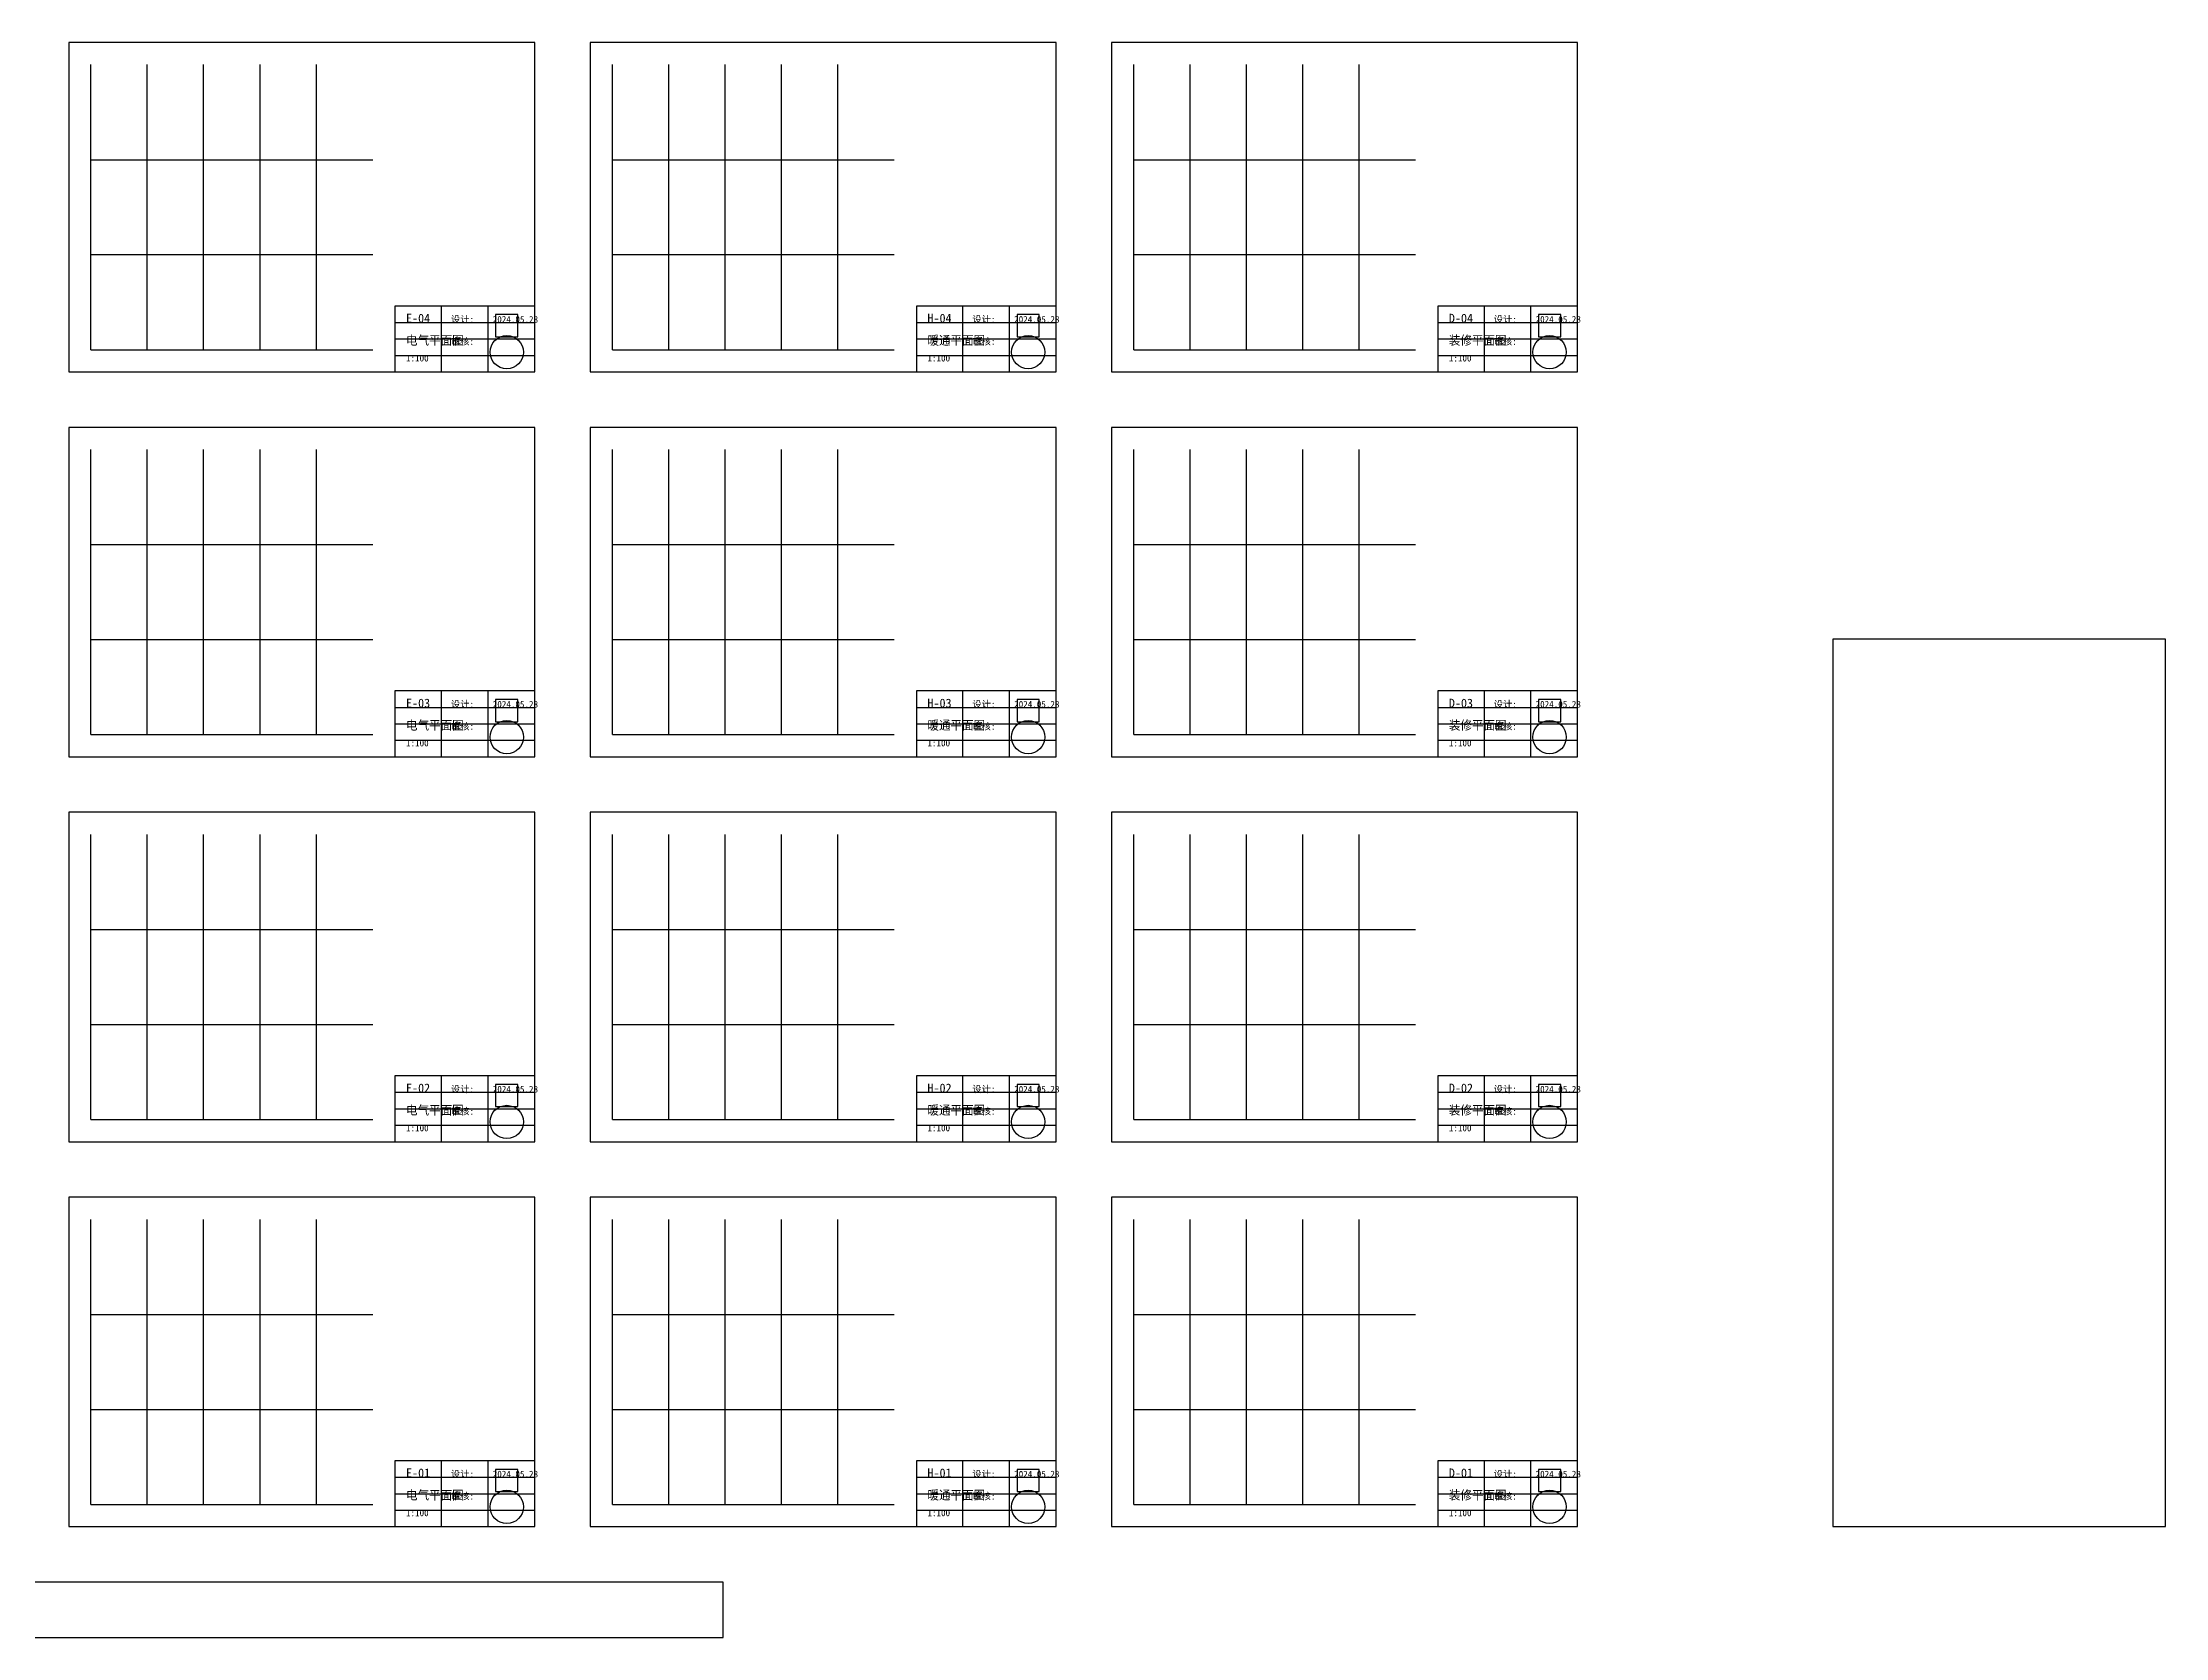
# Model space of a CAD drawing. Header units: metres. Extents: x -200 to 3300, y -100 to 2726.
# Drawn here: x 1386 to 3300, y -100 to 1338 of the extents above; entities that cross this region are included whole.
import ezdxf

# ---------------------------------------------------------------- set-up
doc = ezdxf.new("R2010")
doc.units = ezdxf.units.M

msp = doc.modelspace()

# ---------------------------------------------------------------- linework, layer by layer
at = {"layer": 'CONTENT'}
for p, q in [((1430, 1061), (1430, 1318)), ((1480.8, 1061), (1480.8, 1318)), ((1531.6, 1061), (1531.6, 1318)), ((1582.4, 1061), (1582.4, 1318)), ((1633.2, 1061), (1633.2, 1318)), ((1900, 1061), (1900, 1318)), ((1950.8, 1061), (1950.8, 1318)), ((2001.6, 1061), (2001.6, 1318)), ((2052.4, 1061), (2052.4, 1318)), ((2103.2, 1061), (2103.2, 1318)), ((2370, 1061), (2370, 1318)), ((2420.8, 1061), (2420.8, 1318)), ((2471.6, 1061), (2471.6, 1318)), ((2522.4, 1061), (2522.4, 1318)), ((2573.2, 1061), (2573.2, 1318)), ((1430, 1232.3), (1684, 1232.3)), ((1900, 1232.3), (2154, 1232.3)), ((2370, 1232.3), (2624, 1232.3)), ((1430, 1146.7), (1684, 1146.7)), ((1900, 1146.7), (2154, 1146.7)), ((2370, 1146.7), (2624, 1146.7)), ((1430, 1061), (1684, 1061)), ((1900, 1061), (2154, 1061)), ((2370, 1061), (2624, 1061)), ((1430, 714), (1430, 971)), ((1480.8, 714), (1480.8, 971)), ((1531.6, 714), (1531.6, 971)), ((1582.4, 714), (1582.4, 971)), ((1633.2, 714), (1633.2, 971)), ((1900, 714), (1900, 971)), ((1950.8, 714), (1950.8, 971)), ((2001.6, 714), (2001.6, 971)), ((2052.4, 714), (2052.4, 971)), ((2103.2, 714), (2103.2, 971)), ((2370, 714), (2370, 971)), ((2420.8, 714), (2420.8, 971)), ((2471.6, 714), (2471.6, 971)), ((2522.4, 714), (2522.4, 971)), ((2573.2, 714), (2573.2, 971)), ((1430, 885.3), (1684, 885.3)), ((1900, 885.3), (2154, 885.3)), ((2370, 885.3), (2624, 885.3)), ((1430, 799.7), (1684, 799.7)), ((1900, 799.7), (2154, 799.7)), ((2370, 799.7), (2624, 799.7)), ((1430, 714), (1684, 714)), ((1900, 714), (2154, 714)), ((2370, 714), (2624, 714)), ((1430, 367), (1430, 624)), ((1480.8, 367), (1480.8, 624)), ((1531.6, 367), (1531.6, 624)), ((1582.4, 367), (1582.4, 624)), ((1633.2, 367), (1633.2, 624)), ((1900, 367), (1900, 624)), ((1950.8, 367), (1950.8, 624)), ((2001.6, 367), (2001.6, 624)), ((2052.4, 367), (2052.4, 624)), ((2103.2, 367), (2103.2, 624)), ((2370, 367), (2370, 624)), ((2420.8, 367), (2420.8, 624)), ((2471.6, 367), (2471.6, 624)), ((2522.4, 367), (2522.4, 624)), ((2573.2, 367), (2573.2, 624)), ((1430, 538.3), (1684, 538.3)), ((1900, 538.3), (2154, 538.3)), ((2370, 538.3), (2624, 538.3)), ((1430, 452.7), (1684, 452.7)), ((1900, 452.7), (2154, 452.7)), ((2370, 452.7), (2624, 452.7)), ((1430, 367), (1684, 367)), ((1900, 367), (2154, 367)), ((2370, 367), (2624, 367)), ((1430, 20), (1430, 277)), ((1480.8, 20), (1480.8, 277)), ((1531.6, 20), (1531.6, 277)), ((1582.4, 20), (1582.4, 277)), ((1633.2, 20), (1633.2, 277)), ((1900, 20), (1900, 277)), ((1950.8, 20), (1950.8, 277)), ((2001.6, 20), (2001.6, 277)), ((2052.4, 20), (2052.4, 277)), ((2103.2, 20), (2103.2, 277)), ((2370, 20), (2370, 277)), ((2420.8, 20), (2420.8, 277)), ((2471.6, 20), (2471.6, 277)), ((2522.4, 20), (2522.4, 277)), ((2573.2, 20), (2573.2, 277)), ((1430, 191.3), (1684, 191.3)), ((1900, 191.3), (2154, 191.3)), ((2370, 191.3), (2624, 191.3)), ((1430, 105.7), (1684, 105.7)), ((1900, 105.7), (2154, 105.7)), ((2370, 105.7), (2624, 105.7)), ((1430, 20), (1684, 20)), ((1900, 20), (2154, 20)), ((2370, 20), (2624, 20))]:
    msp.add_line(p, q, dxfattribs=at)
at = {"layer": 'DECORATION'}
for points in [[(3000, 0), (3300, 0), (3300, 800), (3000, 800), (3000, 0)], [(100, -100), (2000, -100), (2000, -50), (100, -50), (100, -100)]]:
    msp.add_lwpolyline(points, dxfattribs=at)
at = {"layer": 'FRAME'}
for points in [[(1410, 1041), (1830, 1041), (1830, 1338), (1410, 1338), (1410, 1041)], [(1880, 1041), (2300, 1041), (2300, 1338), (1880, 1338), (1880, 1041)], [(2350, 1041), (2770, 1041), (2770, 1338), (2350, 1338), (2350, 1041)], [(1410, 694), (1830, 694), (1830, 991), (1410, 991), (1410, 694)], [(1880, 694), (2300, 694), (2300, 991), (1880, 991), (1880, 694)], [(2350, 694), (2770, 694), (2770, 991), (2350, 991), (2350, 694)], [(1410, 347), (1830, 347), (1830, 644), (1410, 644), (1410, 347)], [(1880, 347), (2300, 347), (2300, 644), (1880, 644), (1880, 347)], [(2350, 347), (2770, 347), (2770, 644), (2350, 644), (2350, 347)], [(1410, 0), (1830, 0), (1830, 297), (1410, 297), (1410, 0)], [(1880, 0), (2300, 0), (2300, 297), (1880, 297), (1880, 0)], [(2350, 0), (2770, 0), (2770, 297), (2350, 297), (2350, 0)]]:
    msp.add_lwpolyline(points, dxfattribs=at)
at = {"layer": 'SEAL'}
for centre in [(1804.8, 1058.8), (2274.8, 1058.8), (2744.8, 1058.8), (1804.8, 711.8), (2274.8, 711.8), (2744.8, 711.8), (1804.8, 364.8), (2274.8, 364.8), (2744.8, 364.8), (1804.8, 17.8), (2274.8, 17.8), (2744.8, 17.8)]:
    msp.add_circle(centre, 15, dxfattribs=at)
at = {"layer": 'STAMP'}
for points in [[(1794.8, 1072.6), (1814.8, 1072.6), (1814.8, 1092.6), (1794.8, 1092.6), (1794.8, 1072.6)], [(2264.8, 1072.6), (2284.8, 1072.6), (2284.8, 1092.6), (2264.8, 1092.6), (2264.8, 1072.6)], [(2734.8, 1072.6), (2754.8, 1072.6), (2754.8, 1092.6), (2734.8, 1092.6), (2734.8, 1072.6)], [(1794.8, 725.6), (1814.8, 725.6), (1814.8, 745.6), (1794.8, 745.6), (1794.8, 725.6)], [(2264.8, 725.6), (2284.8, 725.6), (2284.8, 745.6), (2264.8, 745.6), (2264.8, 725.6)], [(2734.8, 725.6), (2754.8, 725.6), (2754.8, 745.6), (2734.8, 745.6), (2734.8, 725.6)], [(1794.8, 378.6), (1814.8, 378.6), (1814.8, 398.6), (1794.8, 398.6), (1794.8, 378.6)], [(2264.8, 378.6), (2284.8, 378.6), (2284.8, 398.6), (2264.8, 398.6), (2264.8, 378.6)], [(2734.8, 378.6), (2754.8, 378.6), (2754.8, 398.6), (2734.8, 398.6), (2734.8, 378.6)], [(1794.8, 31.6), (1814.8, 31.6), (1814.8, 51.6), (1794.8, 51.6), (1794.8, 31.6)], [(2264.8, 31.6), (2284.8, 31.6), (2284.8, 51.6), (2264.8, 51.6), (2264.8, 31.6)], [(2734.8, 31.6), (2754.8, 31.6), (2754.8, 51.6), (2734.8, 51.6), (2734.8, 31.6)]]:
    msp.add_lwpolyline(points, dxfattribs=at)
at = {"layer": 'TITLE_BLOCK'}
for points in [[(1704, 1041), (1830, 1041), (1830, 1100.4), (1704, 1100.4), (1704, 1041)], [(2174, 1041), (2300, 1041), (2300, 1100.4), (2174, 1100.4), (2174, 1041)], [(2644, 1041), (2770, 1041), (2770, 1100.4), (2644, 1100.4), (2644, 1041)], [(1704, 694), (1830, 694), (1830, 753.4), (1704, 753.4), (1704, 694)], [(2174, 694), (2300, 694), (2300, 753.4), (2174, 753.4), (2174, 694)], [(2644, 694), (2770, 694), (2770, 753.4), (2644, 753.4), (2644, 694)], [(1704, 347), (1830, 347), (1830, 406.4), (1704, 406.4), (1704, 347)], [(2174, 347), (2300, 347), (2300, 406.4), (2174, 406.4), (2174, 347)], [(2644, 347), (2770, 347), (2770, 406.4), (2644, 406.4), (2644, 347)], [(1704, 0), (1830, 0), (1830, 59.4), (1704, 59.4), (1704, 0)], [(2174, 0), (2300, 0), (2300, 59.4), (2174, 59.4), (2174, 0)], [(2644, 0), (2770, 0), (2770, 59.4), (2644, 59.4), (2644, 0)]]:
    msp.add_lwpolyline(points, dxfattribs=at)
at = {"layer": 'TITLE_LINES'}
for p, q in [((1746, 1041), (1746, 1100.4)), ((1788, 1041), (1788, 1100.4)), ((2216, 1041), (2216, 1100.4)), ((2258, 1041), (2258, 1100.4)), ((2686, 1041), (2686, 1100.4)), ((2728, 1041), (2728, 1100.4)), ((1704, 1085.5), (1830, 1085.5)), ((2174, 1085.5), (2300, 1085.5)), ((2644, 1085.5), (2770, 1085.5)), ((1704, 1070.7), (1830, 1070.7)), ((1704, 1055.8), (1830, 1055.8)), ((2174, 1070.7), (2300, 1070.7)), ((2174, 1055.8), (2300, 1055.8)), ((2644, 1070.7), (2770, 1070.7)), ((2644, 1055.8), (2770, 1055.8)), ((1746, 694), (1746, 753.4)), ((1788, 694), (1788, 753.4)), ((2216, 694), (2216, 753.4)), ((2258, 694), (2258, 753.4)), ((2686, 694), (2686, 753.4)), ((2728, 694), (2728, 753.4)), ((1704, 738.5), (1830, 738.5)), ((2174, 738.5), (2300, 738.5)), ((2644, 738.5), (2770, 738.5)), ((1704, 723.7), (1830, 723.7)), ((1704, 708.9), (1830, 708.9)), ((2174, 723.7), (2300, 723.7)), ((2174, 708.9), (2300, 708.9)), ((2644, 723.7), (2770, 723.7)), ((2644, 708.9), (2770, 708.9)), ((1746, 347), (1746, 406.4)), ((1788, 347), (1788, 406.4)), ((2216, 347), (2216, 406.4)), ((2258, 347), (2258, 406.4)), ((2686, 347), (2686, 406.4)), ((2728, 347), (2728, 406.4)), ((1704, 391.6), (1830, 391.6)), ((2174, 391.6), (2300, 391.6)), ((2644, 391.6), (2770, 391.6)), ((1704, 376.7), (1830, 376.7)), ((2174, 376.7), (2300, 376.7)), ((2644, 376.7), (2770, 376.7)), ((1704, 361.9), (1830, 361.9)), ((2174, 361.9), (2300, 361.9)), ((2644, 361.9), (2770, 361.9)), ((1746, 0), (1746, 59.4)), ((1788, 0), (1788, 59.4)), ((2216, 0), (2216, 59.4)), ((2258, 0), (2258, 59.4)), ((2686, 0), (2686, 59.4)), ((2728, 0), (2728, 59.4)), ((1704, 44.6), (1830, 44.6)), ((2174, 44.6), (2300, 44.6)), ((2644, 44.6), (2770, 44.6)), ((1704, 29.7), (1830, 29.7)), ((2174, 29.7), (2300, 29.7)), ((2644, 29.7), (2770, 29.7)), ((1704, 14.9), (1830, 14.9)), ((2174, 14.9), (2300, 14.9)), ((2644, 14.9), (2770, 14.9))]:
    msp.add_line(p, q, dxfattribs=at)

# ---------------------------------------------------------------- texts
at = {"layer": 'TEXT'}
for s, height, p in [('E-04', 8, (1714, 1085.4)), ('设计:', 6, (1754.4, 1085.4)), ('2024.05.28', 6, (1792.2, 1085.4)), ('H-04', 8, (2184, 1085.4)), ('设计:', 6, (2224.4, 1085.4)), ('2024.05.28', 6, (2262.2, 1085.4)), ('D-04', 8, (2654, 1085.4)), ('设计:', 6, (2694.4, 1085.4)), ('2024.05.28', 6, (2732.2, 1085.4)), ('电气平面图', 8, (1714, 1065.4)), ('审核:', 6, (1754.4, 1065.4)), ('暖通平面图', 8, (2184, 1065.4)), ('审核:', 6, (2224.4, 1065.4)), ('装修平面图', 8, (2654, 1065.4)), ('审核:', 6, (2694.4, 1065.4)), ('1:100', 6, (1714, 1050.4)), ('1:100', 6, (2184, 1050.4)), ('1:100', 6, (2654, 1050.4)), ('E-03', 8, (1714, 738.4)), ('H-03', 8, (2184, 738.4)), ('D-03', 8, (2654, 738.4)), ('电气平面图', 8, (1714, 718.4)), ('设计:', 6, (1754.4, 738.4)), ('2024.05.28', 6, (1792.2, 738.4)), ('暖通平面图', 8, (2184, 718.4)), ('设计:', 6, (2224.4, 738.4)), ('2024.05.28', 6, (2262.2, 738.4)), ('装修平面图', 8, (2654, 718.4)), ('设计:', 6, (2694.4, 738.4)), ('2024.05.28', 6, (2732.2, 738.4)), ('1:100', 6, (1714, 703.4)), ('审核:', 6, (1754.4, 718.4)), ('1:100', 6, (2184, 703.4)), ('审核:', 6, (2224.4, 718.4)), ('1:100', 6, (2654, 703.4)), ('审核:', 6, (2694.4, 718.4)), ('E-02', 8, (1714, 391.4)), ('设计:', 6, (1754.4, 391.4)), ('2024.05.28', 6, (1792.2, 391.4)), ('H-02', 8, (2184, 391.4)), ('设计:', 6, (2224.4, 391.4)), ('2024.05.28', 6, (2262.2, 391.4)), ('D-02', 8, (2654, 391.4)), ('设计:', 6, (2694.4, 391.4)), ('2024.05.28', 6, (2732.2, 391.4)), ('电气平面图', 8, (1714, 371.4)), ('审核:', 6, (1754.4, 371.4)), ('暖通平面图', 8, (2184, 371.4)), ('审核:', 6, (2224.4, 371.4)), ('装修平面图', 8, (2654, 371.4)), ('审核:', 6, (2694.4, 371.4)), ('1:100', 6, (1714, 356.4)), ('1:100', 6, (2184, 356.4)), ('1:100', 6, (2654, 356.4)), ('E-01', 8, (1714, 44.4)), ('设计:', 6, (1754.4, 44.4)), ('2024.05.28', 6, (1792.2, 44.4)), ('H-01', 8, (2184, 44.4)), ('设计:', 6, (2224.4, 44.4)), ('2024.05.28', 6, (2262.2, 44.4)), ('D-01', 8, (2654, 44.4)), ('设计:', 6, (2694.4, 44.4)), ('2024.05.28', 6, (2732.2, 44.4)), ('电气平面图', 8, (1714, 24.4)), ('审核:', 6, (1754.4, 24.4)), ('暖通平面图', 8, (2184, 24.4)), ('审核:', 6, (2224.4, 24.4)), ('装修平面图', 8, (2654, 24.4)), ('审核:', 6, (2694.4, 24.4)), ('1:100', 6, (1714, 9.4)), ('1:100', 6, (2184, 9.4)), ('1:100', 6, (2654, 9.4))]:
    msp.add_text(s, height=height, dxfattribs=at).set_placement(p)

doc.saveas('drawing.dxf')
